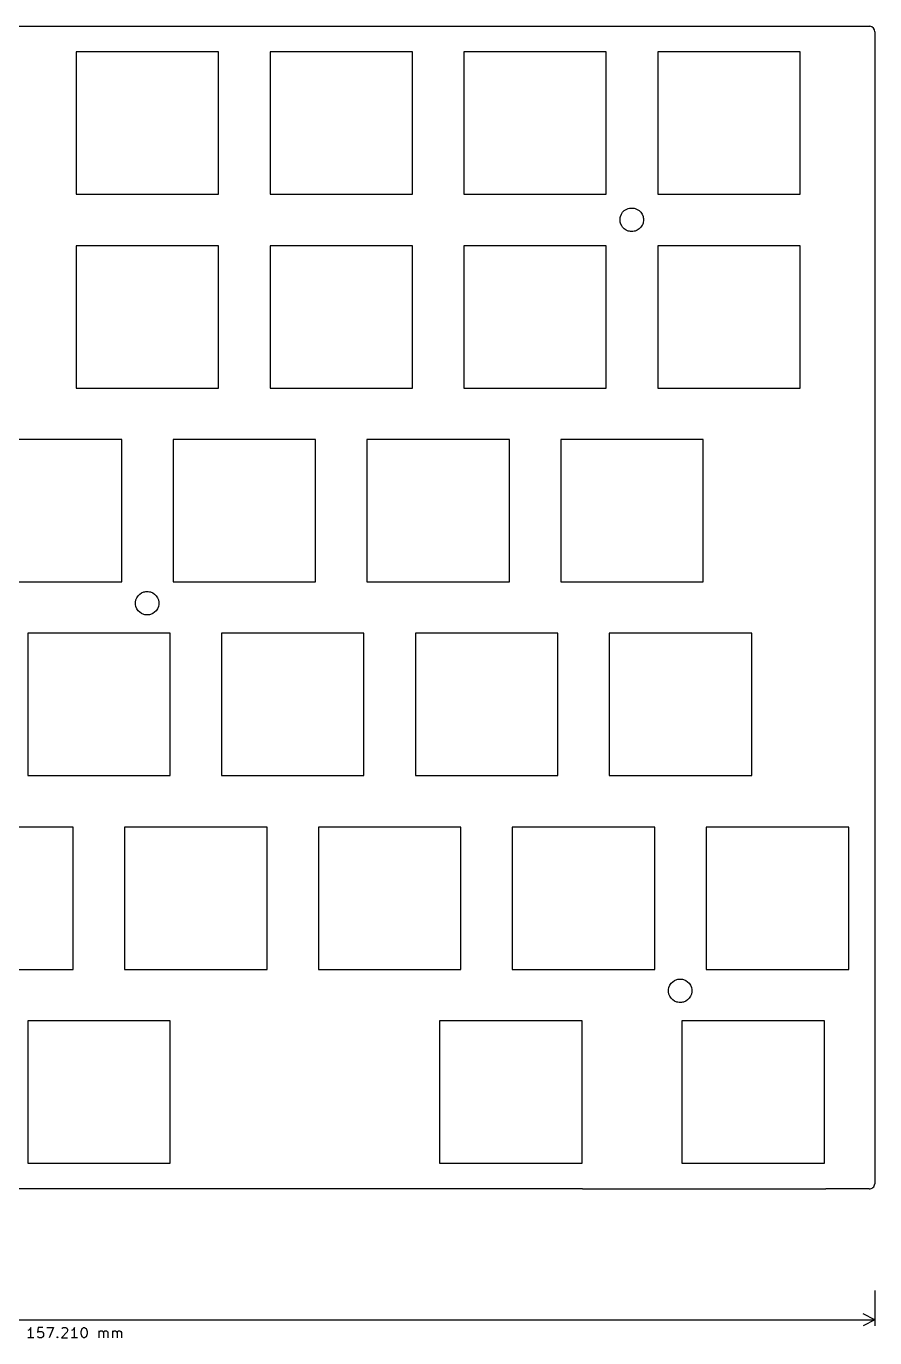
# Model space of a CAD drawing. Extents: x -61 to 106, y -119 to 15.
# Drawn here: x 22.6 to 106, y -119.5 to 9.5 of the extents above; entities that cross this region are included whole.
import ezdxf

# ---------------------------------------------------------------- set-up
doc = ezdxf.new("R2010")
doc.units = 0
doc.layers.add('BLACK', color=7, linetype='CONTINUOUS')

msp = doc.modelspace()

# ---------------------------------------------------------------- linework, layer by layer
at = {"layer": 'BLACK', "linetype": 'CONTINUOUS'}
for p, q in [((-50.685, 9.475), (105.475, 9.475)), ((105.97, 8.92), (105.97, -104.33)), ((27.4875, 6.95), (27.4875, -7.05)), ((41.4875, 6.95), (27.4875, 6.95)), ((41.4875, -7.05), (41.4875, 6.95)), ((46.5375, 6.95), (46.5375, -7.05)), ((60.5375, 6.95), (46.5375, 6.95)), ((60.5375, -7.05), (60.5375, 6.95)), ((65.5875, 6.95), (65.5875, -7.05)), ((79.5875, 6.95), (65.5875, 6.95)), ((79.5875, -7.05), (79.5875, 6.95)), ((84.6375, 6.95), (84.6375, -7.05)), ((98.6375, 6.95), (84.6375, 6.95)), ((98.6375, -7.05), (98.6375, 6.95)), ((27.4875, -7.05), (41.4875, -7.05)), ((46.5375, -7.05), (60.5375, -7.05)), ((65.5875, -7.05), (79.5875, -7.05)), ((84.6375, -7.05), (98.6375, -7.05)), ((80.9807, -9.21427), (81.0675, -9.0048)), ((81.0675, -9.0048), (81.1935, -8.81628)), ((81.1935, -8.81628), (81.3538, -8.65596)), ((81.3538, -8.65596), (81.5423, -8.53)), ((81.5423, -8.53), (81.7518, -8.44323)), ((81.7518, -8.44323), (81.863, -8.42112)), ((81.863, -8.42112), (81.9741, -8.399)), ((81.9741, -8.399), (82.2009, -8.399)), ((82.2009, -8.399), (82.312, -8.42112)), ((82.312, -8.42112), (82.4232, -8.44323)), ((82.4232, -8.44323), (82.6327, -8.53)), ((82.6327, -8.53), (82.8212, -8.65596)), ((82.8212, -8.65596), (82.9815, -8.81628)), ((82.9815, -8.81628), (83.1075, -9.0048)), ((83.1075, -9.0048), (83.1943, -9.21427)), ((80.9365, -9.43663), (80.9586, -9.32545)), ((80.9365, -9.66336), (80.9365, -9.43663)), ((80.9586, -9.77455), (80.9365, -9.66336)), ((80.9586, -9.32545), (80.9807, -9.21427)), ((80.9807, -9.88573), (80.9586, -9.77455)), ((81.0421, -10.0338), (80.9807, -9.88573)), ((81.0627, -10.0837), (81.0421, -10.0338)), ((81.0675, -10.0952), (81.0627, -10.0837)), ((81.1935, -10.2837), (81.0675, -10.0952)), ((81.3538, -10.444), (81.1935, -10.2837)), ((82.9815, -10.2837), (82.8212, -10.444)), ((83.1075, -10.0952), (82.9815, -10.2837)), ((83.1123, -10.0837), (83.1075, -10.0952)), ((83.1329, -10.0338), (83.1123, -10.0837)), ((83.1943, -9.88573), (83.1329, -10.0338)), ((83.1943, -9.21427), (83.2164, -9.32545)), ((83.2164, -9.77455), (83.1943, -9.88573)), ((83.2164, -9.32545), (83.2385, -9.43663)), ((83.2385, -9.66336), (83.2164, -9.77455)), ((83.2385, -9.43663), (83.2385, -9.66336)), ((81.5423, -10.57), (81.3538, -10.444)), ((81.7518, -10.6568), (81.5423, -10.57)), ((81.863, -10.6789), (81.7518, -10.6568)), ((81.9741, -10.701), (81.863, -10.6789)), ((82.2009, -10.701), (81.9741, -10.701)), ((82.312, -10.6789), (82.2009, -10.701)), ((82.4232, -10.6568), (82.312, -10.6789)), ((82.6327, -10.57), (82.4232, -10.6568)), ((82.8212, -10.444), (82.6327, -10.57)), ((27.4875, -12.1), (27.4875, -26.1)), ((41.4875, -12.1), (27.4875, -12.1)), ((41.4875, -26.1), (41.4875, -12.1)), ((46.5375, -12.1), (46.5375, -26.1)), ((60.5375, -12.1), (46.5375, -12.1)), ((60.5375, -26.1), (60.5375, -12.1)), ((79.5875, -12.1), (65.5875, -12.1)), ((65.5875, -12.1), (65.5875, -26.1)), ((79.5875, -26.1), (79.5875, -12.1)), ((84.6375, -12.1), (84.6375, -26.1)), ((98.6375, -12.1), (84.6375, -12.1)), ((98.6375, -26.1), (98.6375, -12.1)), ((27.4875, -26.1), (41.4875, -26.1)), ((46.5375, -26.1), (60.5375, -26.1)), ((65.5875, -26.1), (79.5875, -26.1)), ((84.6375, -26.1), (98.6375, -26.1)), ((31.9625, -31.15), (17.9625, -31.15)), ((31.9625, -45.15), (31.9625, -31.15)), ((37.0125, -31.15), (37.0125, -45.15)), ((51.0125, -31.15), (37.0125, -31.15)), ((51.0125, -45.15), (51.0125, -31.15)), ((56.0625, -31.15), (56.0625, -45.15)), ((70.0625, -31.15), (56.0625, -31.15)), ((70.0625, -45.15), (70.0625, -31.15)), ((75.1125, -31.15), (75.1125, -45.15)), ((89.1125, -31.15), (75.1125, -31.15)), ((89.1125, -45.15), (89.1125, -31.15)), ((17.9625, -45.15), (31.9625, -45.15)), ((33.5685, -46.5163), (33.7288, -46.356)), ((33.7288, -46.356), (33.9173, -46.23)), ((33.9173, -46.23), (34.1268, -46.1432)), ((34.1268, -46.1432), (34.238, -46.1211)), ((34.238, -46.1211), (34.3491, -46.099)), ((34.3491, -46.099), (34.5759, -46.099)), ((34.5759, -46.099), (34.687, -46.1211)), ((34.687, -46.1211), (34.7982, -46.1432)), ((34.7982, -46.1432), (35.0077, -46.23)), ((35.0077, -46.23), (35.1962, -46.356)), ((35.1962, -46.356), (35.3565, -46.5163)), ((37.0125, -45.15), (51.0125, -45.15)), ((56.0625, -45.15), (70.0625, -45.15)), ((75.1125, -45.15), (89.1125, -45.15)), ((33.3115, -47.1366), (33.3557, -46.9143)), ((33.3115, -47.3634), (33.3115, -47.1366)), ((33.3557, -47.5857), (33.3115, -47.3634)), ((33.3557, -46.9143), (33.4425, -46.7048)), ((33.4425, -47.7952), (33.3557, -47.5857)), ((33.4425, -46.7048), (33.5685, -46.5163)), ((35.3565, -46.5163), (35.4825, -46.7048)), ((35.4825, -46.7048), (35.5693, -46.9143)), ((35.5693, -47.5857), (35.4825, -47.7952)), ((35.5693, -46.9143), (35.6135, -47.1366)), ((35.6135, -47.3634), (35.5693, -47.5857)), ((35.6135, -47.1366), (35.6135, -47.3634)), ((33.5685, -47.9837), (33.4425, -47.7952)), ((33.7288, -48.144), (33.5685, -47.9837)), ((33.9173, -48.27), (33.7288, -48.144)), ((34.1268, -48.3568), (33.9173, -48.27)), ((34.238, -48.3789), (34.1268, -48.3568)), ((34.3491, -48.401), (34.238, -48.3789)), ((34.5759, -48.401), (34.3491, -48.401)), ((34.687, -48.3789), (34.5759, -48.401)), ((34.7982, -48.3568), (34.687, -48.3789)), ((35.0077, -48.27), (34.7982, -48.3568)), ((35.1962, -48.144), (35.0077, -48.27)), ((35.3565, -47.9837), (35.1962, -48.144)), ((35.4825, -47.7952), (35.3565, -47.9837)), ((22.725, -50.2), (22.725, -64.2)), ((36.725, -50.2), (22.725, -50.2)), ((36.725, -64.2), (36.725, -50.2)), ((41.775, -50.2), (41.775, -64.2)), ((55.775, -50.2), (41.775, -50.2)), ((55.775, -64.2), (55.775, -50.2)), ((60.825, -50.2), (60.825, -64.2)), ((74.825, -50.2), (60.825, -50.2)), ((74.825, -64.2), (74.825, -50.2)), ((79.875, -50.2), (79.875, -64.2)), ((93.875, -50.2), (79.875, -50.2)), ((93.875, -64.2), (93.875, -50.2)), ((22.725, -64.2), (36.725, -64.2)), ((41.775, -64.2), (55.775, -64.2)), ((60.825, -64.2), (74.825, -64.2)), ((79.875, -64.2), (93.875, -64.2)), ((27.2, -69.25), (13.2, -69.25)), ((27.2, -83.25), (27.2, -69.25)), ((32.25, -69.25), (32.25, -83.25)), ((46.25, -69.25), (32.25, -69.25)), ((46.25, -83.25), (46.25, -69.25)), ((51.3, -69.25), (51.3, -83.25)), ((65.3, -69.25), (51.3, -69.25)), ((65.3, -83.25), (65.3, -69.25)), ((70.35, -69.25), (70.35, -83.25)), ((84.35, -69.25), (70.35, -69.25)), ((84.35, -83.25), (84.35, -69.25)), ((89.4088, -69.25), (89.4088, -83.25)), ((103.409, -69.25), (89.4088, -69.25)), ((103.409, -83.25), (103.409, -69.25)), ((13.2, -83.25), (27.2, -83.25)), ((32.25, -83.25), (46.25, -83.25)), ((51.3, -83.25), (65.3, -83.25)), ((70.35, -83.25), (84.35, -83.25)), ((89.4088, -83.25), (103.409, -83.25)), ((85.699, -85.2366), (85.7432, -85.0143)), ((85.7432, -85.0143), (85.83, -84.8048)), ((85.83, -84.8048), (85.956, -84.6163)), ((85.956, -84.6163), (86.1163, -84.456)), ((86.1163, -84.456), (86.3048, -84.33)), ((86.3048, -84.33), (86.5143, -84.2432)), ((86.5143, -84.2432), (86.6255, -84.2211)), ((86.6255, -84.2211), (86.7366, -84.199)), ((86.7366, -84.199), (86.9634, -84.199)), ((86.9634, -84.199), (87.0745, -84.2211)), ((87.0745, -84.2211), (87.1857, -84.2432)), ((87.1857, -84.2432), (87.3952, -84.33)), ((87.3952, -84.33), (87.5837, -84.456)), ((87.5837, -84.456), (87.744, -84.6163)), ((87.744, -84.6163), (87.87, -84.8048)), ((87.87, -84.8048), (87.9568, -85.0143)), ((87.9568, -85.0143), (88.001, -85.2366)), ((85.699, -85.4634), (85.699, -85.2366)), ((85.7432, -85.6857), (85.699, -85.4634)), ((85.83, -85.8952), (85.7432, -85.6857)), ((85.956, -86.0837), (85.83, -85.8952)), ((86.1163, -86.244), (85.956, -86.0837)), ((86.3048, -86.37), (86.1163, -86.244)), ((86.5143, -86.4568), (86.3048, -86.37)), ((87.3952, -86.37), (87.1857, -86.4568)), ((87.5837, -86.244), (87.3952, -86.37)), ((87.744, -86.0837), (87.5837, -86.244)), ((87.87, -85.8952), (87.744, -86.0837)), ((87.9568, -85.6857), (87.87, -85.8952)), ((88.001, -85.4634), (87.9568, -85.6857)), ((88.001, -85.2366), (88.001, -85.4634)), ((86.6255, -86.4789), (86.5143, -86.4568)), ((86.7366, -86.501), (86.6255, -86.4789)), ((86.9634, -86.501), (86.7366, -86.501)), ((87.0745, -86.4789), (86.9634, -86.501)), ((87.1857, -86.4568), (87.0745, -86.4789)), ((22.725, -88.3), (22.725, -102.3)), ((36.725, -88.3), (22.725, -88.3)), ((36.725, -102.3), (36.725, -88.3)), ((63.2062, -88.3), (63.2062, -102.3)), ((77.2062, -88.3), (63.2062, -88.3)), ((77.2062, -102.3), (77.2062, -88.3)), ((87.0188, -88.3), (87.0188, -102.3)), ((101.019, -88.3), (87.0188, -88.3)), ((101.019, -102.3), (101.019, -88.3)), ((22.725, -102.3), (36.725, -102.3)), ((63.2062, -102.3), (77.2062, -102.3)), ((87.0188, -102.3), (101.019, -102.3)), ((77.2575, -104.825), (-24.725, -104.825)), ((77.2575, -104.825), (101.162, -104.825)), ((105.415, -104.825), (101.162, -104.825)), ((105.97, -114.825), (105.97, -118.296)), ((105.97, -117.71), (104.843, -117.124)), ((-51.24, -117.71), (105.97, -117.71)), ((22.9364, -118.605), (22.8412, -118.7)), ((23.0317, -118.462), (22.9364, -118.605)), ((23.0317, -119.462), (23.0317, -118.462)), ((23.746, -118.462), (23.6983, -118.939)), ((24.2221, -118.462), (23.746, -118.462)), ((24.6031, -118.462), (25.2698, -118.462)), ((25.2698, -118.462), (24.8412, -119.462)), ((26.0793, -118.558), (26.1269, -118.51)), ((26.1269, -118.51), (26.2221, -118.462)), ((26.2221, -118.462), (26.4602, -118.462)), ((26.4602, -118.462), (26.5555, -118.51)), ((26.5555, -118.51), (26.6031, -118.558)), ((26.6031, -118.558), (26.6507, -118.653)), ((27.2221, -118.605), (27.1269, -118.7)), ((27.3174, -118.462), (27.2221, -118.605)), ((27.3174, -119.462), (27.3174, -118.462)), ((28.0317, -118.653), (28.0793, -118.558)), ((28.0793, -118.558), (28.1269, -118.51)), ((28.1269, -118.51), (28.2221, -118.462)), ((28.2221, -118.462), (28.3174, -118.462)), ((28.3174, -118.462), (28.4126, -118.51)), ((28.4126, -118.51), (28.4602, -118.558)), ((28.4602, -118.558), (28.5079, -118.653)), ((105.97, -117.71), (104.843, -118.296)), ((22.8412, -118.7), (22.746, -118.748)), ((23.3174, -119.462), (22.746, -119.462)), ((23.6983, -118.939), (23.746, -118.891)), ((23.746, -119.415), (23.6983, -119.367)), ((23.746, -118.891), (23.8412, -118.843)), ((23.8412, -119.462), (23.746, -119.415)), ((23.8412, -118.843), (24.0793, -118.843)), ((24.0793, -119.462), (23.8412, -119.462)), ((24.0793, -118.843), (24.1745, -118.891)), ((24.1745, -119.415), (24.0793, -119.462)), ((24.1745, -118.891), (24.2221, -118.939)), ((24.2221, -119.367), (24.1745, -119.415)), ((24.2221, -118.939), (24.2698, -119.034)), ((24.2698, -119.272), (24.2221, -119.367)), ((24.2698, -119.034), (24.2698, -119.272)), ((25.6031, -119.415), (25.6507, -119.367)), ((25.6507, -119.462), (25.6031, -119.415)), ((25.6507, -119.367), (25.6983, -119.415)), ((25.6507, -119.367), (25.6507, -119.462)), ((25.6983, -119.415), (25.6507, -119.462)), ((26.6031, -118.891), (26.0317, -119.462)), ((26.0317, -119.462), (26.6507, -119.462)), ((26.6507, -118.748), (26.6031, -118.891)), ((26.6507, -118.653), (26.6507, -118.748)), ((27.1269, -118.7), (27.0317, -118.748)), ((27.6031, -119.462), (27.0317, -119.462)), ((27.984, -118.843), (28.0317, -118.653)), ((27.984, -119.081), (27.984, -118.843)), ((28.0317, -119.272), (27.984, -119.081)), ((28.0793, -119.367), (28.0317, -119.272)), ((28.1269, -119.415), (28.0793, -119.367)), ((28.2221, -119.462), (28.1269, -119.415)), ((28.3174, -119.462), (28.2221, -119.462)), ((28.4126, -119.415), (28.3174, -119.462)), ((28.4602, -119.367), (28.4126, -119.415)), ((28.5079, -119.272), (28.4602, -119.367)), ((28.5079, -118.653), (28.5555, -118.843)), ((28.5555, -119.081), (28.5079, -119.272)), ((28.5555, -118.843), (28.5555, -119.081)), ((29.746, -119.462), (29.746, -118.796)), ((29.746, -118.891), (29.7936, -118.843)), ((29.7936, -118.843), (29.8888, -118.796)), ((29.8888, -118.796), (30.0317, -118.796)), ((30.0317, -118.796), (30.1269, -118.843)), ((30.1269, -118.843), (30.1745, -118.939)), ((30.1745, -118.939), (30.2221, -118.843)), ((30.1745, -118.939), (30.1745, -119.462)), ((30.2221, -118.843), (30.3174, -118.796)), ((30.3174, -118.796), (30.4602, -118.796)), ((30.4602, -118.796), (30.5555, -118.843)), ((30.5555, -118.843), (30.6031, -118.939)), ((30.6031, -118.939), (30.6031, -119.462)), ((31.0793, -119.462), (31.0793, -118.796)), ((31.0793, -118.891), (31.1269, -118.843)), ((31.1269, -118.843), (31.2221, -118.796)), ((31.2221, -118.796), (31.365, -118.796)), ((31.365, -118.796), (31.4602, -118.843)), ((31.4602, -118.843), (31.5079, -118.939)), ((31.5079, -118.939), (31.5555, -118.843)), ((31.5079, -118.939), (31.5079, -119.462)), ((31.5555, -118.843), (31.6507, -118.796)), ((31.6507, -118.796), (31.7936, -118.796)), ((31.7936, -118.796), (31.8888, -118.843)), ((31.8888, -118.843), (31.9364, -118.939)), ((31.9364, -118.939), (31.9364, -119.462))]:
    msp.add_line(p, q, dxfattribs=at)
at = {"layer": 'BLACK'}
for centre, start, end in [((105.445, 8.95), -3.27049, 86.7295), ((105.445, -104.3), -93.2705, -3.27049)]:
    msp.add_arc(centre, 0.525856, start, end, dxfattribs=at)

doc.saveas('drawing.dxf')
